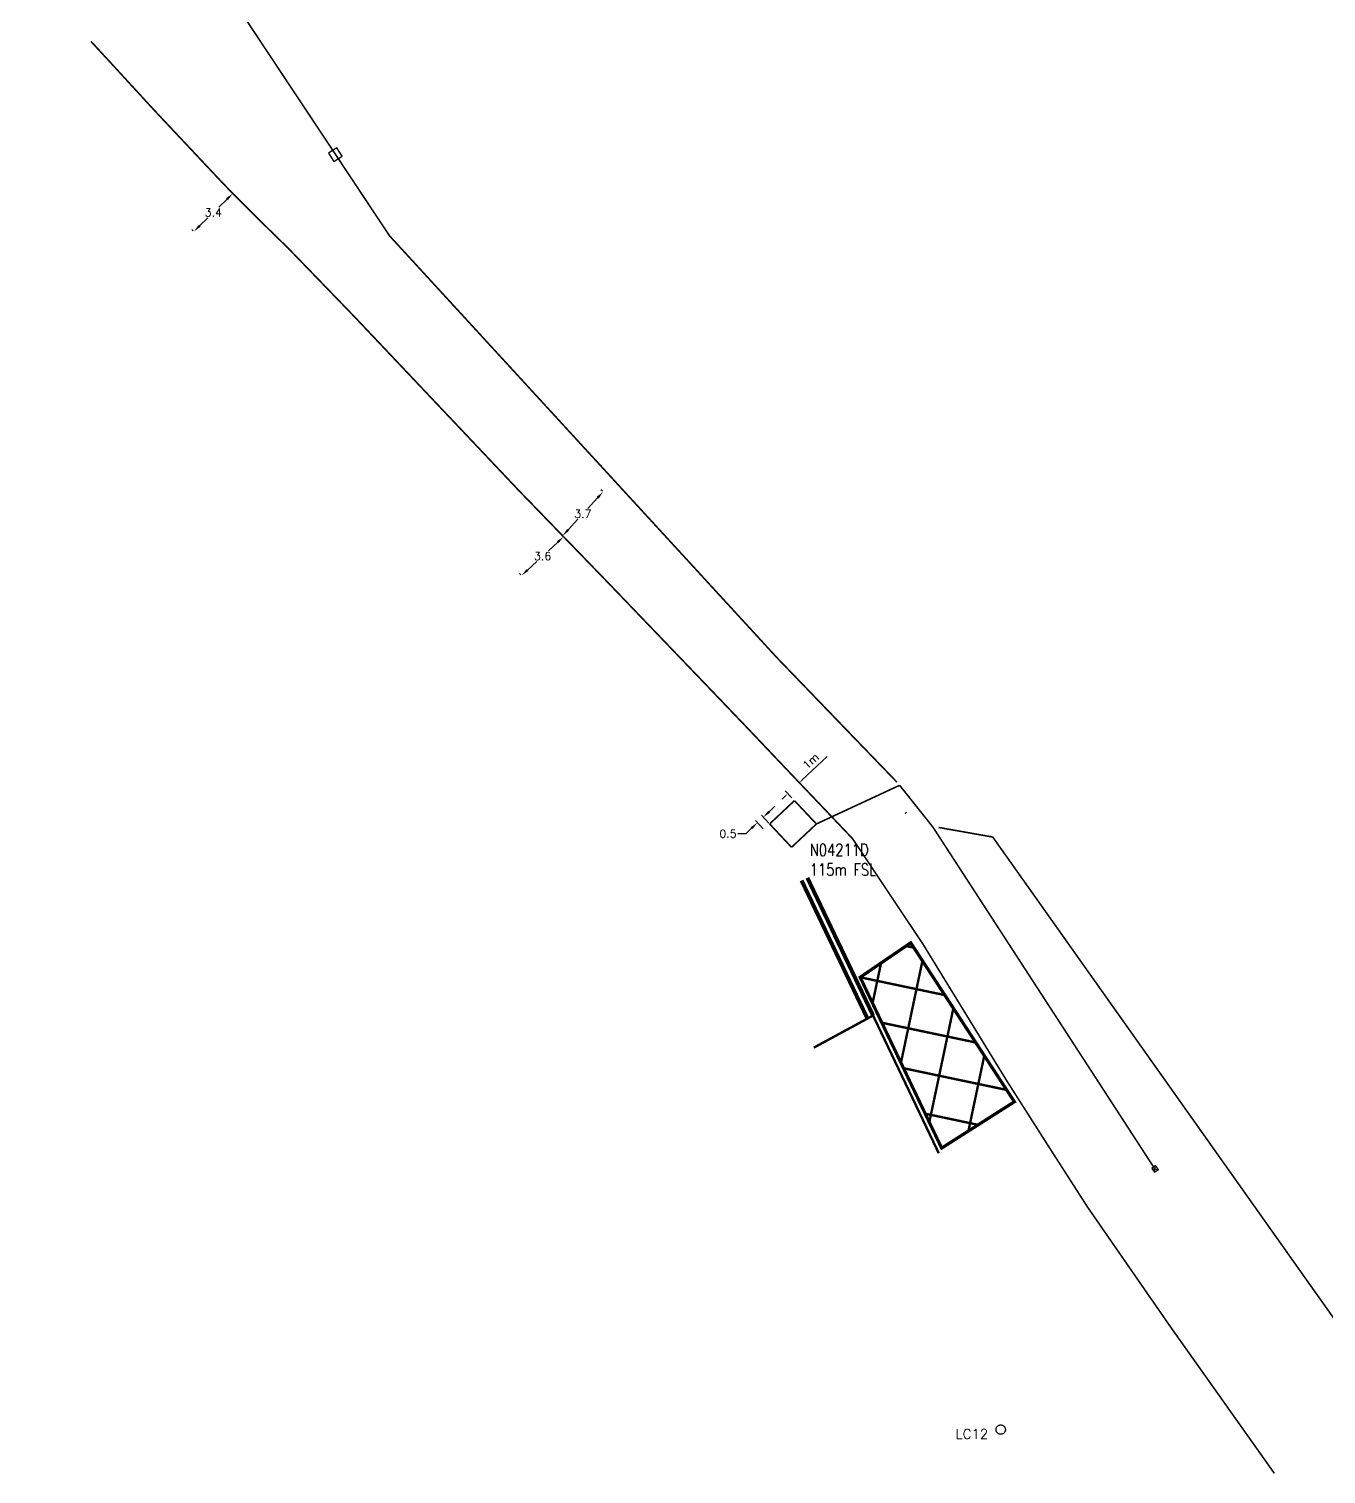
# Model space of a CAD drawing. Extents: x 375087 to 375533, y 165435 to 165818.
# Drawn here: x 375302.8 to 375383.8, y 165597.1 to 165687.4 of the extents above; entities that cross this region are included whole.
import ezdxf

# ---------------------------------------------------------------- set-up
doc = ezdxf.new("R2010")
doc.units = 0
for name, pattern in [('$0$1004', [6, 4, -2]), ('1003_Cleveland Place_Overlay$0$1003', [0.9, 0.6, -0.3]), ('1004', [6, 4, -2]), ('1043', [2, 1, 0, 1]), ('DUCT1', [2, 1, -0.5, 0, -0.5])]:
    doc.linetypes.add(name, pattern=pattern)
for name, color, linetype in [('DIMS', 20, 'CONTINUOUS'), ('DUCTS', 3, 'DUCT1'), ('LINES', 253, 'CONTINUOUS'), ('LOOPS', 1, 'CONTINUOUS'), ('SCT_LOOPS', 10, 'CONTINUOUS'), ('SIGNALS', 4, 'CONTINUOUS')]:
    doc.layers.add(name, color=color, linetype=linetype)
doc.styles.get("Standard").update_dxf_attribs({"font": 'simplex'})
doc.dimstyles.get("Standard").update_dxf_attribs({"dimtxt": 0.5, "dimasz": 0.5, "dimexe": 0.18, "dimexo": 0.0625, "dimgap": 0.09, "dimtad": 0, "dimtih": 1, "dimtoh": 1, "dimdec": 1, "dimzin": 0, "dimdsep": 46, "dimtxsty": 'Standard', "dimcen": 0.09, "dimadec": 0, "dimazin": 0, "dimtfac": 1, "dimtdec": 1, "dimtofl": 0, "dimtmove": 0, "dimatfit": 3, "dimfxl": 1, "dimtolj": 1, "dimtzin": 0, "dimarcsym": 0})

# ---------------------------------------------------------------- blocks, each defined once
blk = doc.blocks.new('*D94')
at = {"layer": 'DIMS', "color": 0, "lineweight": -2, "transparency": 16777216}
for p, q in [((375348.981, 165637.752), (375348.506, 165638.258)), ((375348.993, 165638.469), (375349.357, 165638.812)), ((375347.9, 165637.442), (375347.536, 165637.099)), ((375348.617, 165637.41), (375348.141, 165637.915)), ((375347.536, 165637.099), (375347.036, 165637.099))]:
    blk.add_line(p, q, dxfattribs=at)
at = {"layer": 'DIMS', "color": 0, "transparency": 16777216}
for points in [[(375348.936, 165638.53), (375349.05, 165638.409), (375348.629, 165638.127)], [(375347.843, 165637.503), (375347.958, 165637.381), (375348.265, 165637.784)]]:
    blk.add_solid(points, dxfattribs=at)
at = {"layer": 'DIMS', "color": 0, "transparency": 16777216, "insert": (375346.422, 165637.099), "char_height": 0.5, "attachment_point": 5}
blk.add_mtext('\\A1;0.5', dxfattribs=at)
blk = doc.blocks.new('*D142')
at = {"layer": 'LOOPS', "color": 0, "lineweight": -2, "transparency": 16777216}
for p, q in [((375315.458, 165677.131), (375315.376, 165677.215)), ((375315.144, 165676.737), (375314.637, 165676.241)), ((375313.433, 165675.065), (375313.941, 165675.561)), ((375313.032, 165674.761), (375312.95, 165674.845))]:
    blk.add_line(p, q, dxfattribs=at)
at = {"layer": 'LOOPS', "color": 0, "transparency": 16777216}
for points in [[(375315.086, 165676.796), (375315.202, 165676.677), (375315.502, 165677.086)], [(375313.375, 165675.125), (375313.491, 165675.006), (375313.075, 165674.716)]]:
    blk.add_solid(points, dxfattribs=at)
at = {"layer": 'LOOPS', "color": 0, "transparency": 16777216, "insert": (375314.289, 165675.901), "char_height": 0.5, "attachment_point": 5}
blk.add_mtext('\\A1;3.4', dxfattribs=at)
blk = doc.blocks.new('*D143')
at = {"layer": 'LOOPS', "color": 0, "lineweight": -2, "transparency": 16777216}
for p, q in [((375335.79, 165655.307), (375335.216, 165654.776)), ((375336.115, 165655.692), (375336.036, 165655.778)), ((375333.904, 165653.566), (375334.479, 165654.096)), ((375333.495, 165653.273), (375333.415, 165653.359))]:
    blk.add_line(p, q, dxfattribs=at)
at = {"layer": 'LOOPS', "color": 0, "transparency": 16777216}
for points in [[(375335.734, 165655.368), (375335.847, 165655.246), (375336.158, 165655.646)], [(375333.848, 165653.627), (375333.961, 165653.505), (375333.537, 165653.227)]]:
    blk.add_solid(points, dxfattribs=at)
at = {"layer": 'LOOPS', "color": 0, "transparency": 16777216, "insert": (375334.847, 165654.436), "char_height": 0.5, "attachment_point": 5}
blk.add_mtext('\\A1;3.6', dxfattribs=at)
blk = doc.blocks.new('*D144')
at = {"layer": 'LOOPS', "color": 0, "lineweight": -2, "transparency": 16777216}
for p, q in [((375338.286, 165658.082), (375337.675, 165657.418)), ((375338.579, 165658.492), (375338.493, 165658.572)), ((375336.438, 165656.074), (375337.049, 165656.738)), ((375336.053, 165655.749), (375335.967, 165655.828))]:
    blk.add_line(p, q, dxfattribs=at)
at = {"layer": 'LOOPS', "color": 0, "transparency": 16777216}
for points in [[(375338.225, 165658.139), (375338.348, 165658.026), (375338.625, 165658.45)], [(375336.377, 165656.131), (375336.499, 165656.018), (375336.099, 165655.706)]]:
    blk.add_solid(points, dxfattribs=at)
at = {"layer": 'LOOPS', "color": 0, "transparency": 16777216, "insert": (375337.362, 165657.078), "char_height": 0.5, "attachment_point": 5}
blk.add_mtext('\\A1;3.7', dxfattribs=at)

msp = doc.modelspace()

# ---------------------------------------------------------------- linework, layer by layer
at = {"layer": 'DIMS'}
for p, q in [((375351.063, 165640.454), (375352.618, 165641.925)), ((375351.123, 165640.026), (375350.709, 165640.464)), ((375349.978, 165639.43), (375349.797, 165639.258)), ((375350.402, 165639.346), (375349.988, 165639.784))]:
    msp.add_line(p, q, dxfattribs=at)
for points in [[(375351.034, 165640.485), (375351.091, 165640.424), (375350.881, 165640.282)], [(375349.95, 165639.46), (375350.007, 165639.4), (375350.16, 165639.602)]]:
    msp.add_solid(points, dxfattribs=at)
at = {"layer": 'DUCTS'}
for p, q in [((375372.882, 165616.187), (375373.302, 165616.127)), ((375373.062, 165615.947), (375373.122, 165616.367))]:
    msp.add_line(p, q, dxfattribs=at)
at = {"layer": 'DUCTS', "flags": 128}
for points, const_width in [([(375302.822, 165707.503), (375310.422, 165696.842), (375325.295, 165674.436), (375349.469, 165648.103), (375356.978, 165640.311)], 0.1), ([(375359.219, 165637.511), (375357.141, 165640.121)], 0.1), ([(375359.219, 165637.511), (375373.002, 165616.277)], 0.1), ([(375362.956, 165636.889), (375359.572, 165637.489)], 0.1), ([(375362.956, 165636.889), (375389.736, 165599.084)], 0.1), ([(375354.676, 165628.13), (375357.834, 165630.283)], 0.15), ([(375357.834, 165630.283), (375364.307, 165620.355)], 0.15), ([(375354.676, 165628.13), (375359.764, 165617.46)], 0.15), ([(375359.764, 165617.46), (375364.307, 165620.355)], 0.15)]:
    msp.add_lwpolyline(points, dxfattribs=dict(at, const_width=const_width))
at = {"layer": 'DUCTS'}
for points in [[(375321.819, 165679.082), (375322.34, 165679.418), (375322.004, 165679.939), (375321.483, 165679.603)], [(375372.882, 165616.187), (375373.062, 165615.947), (375373.302, 165616.127), (375373.122, 165616.367)]]:
    msp.add_lwpolyline(points, close=True, dxfattribs=at)
at = {"layer": 'LINES', "linetype": '1004', "flags": 128}
msp.add_lwpolyline([(375306.647, 165686.586, 0.1, 0.1, -0.000795), (375310.543, 165682.346, 0.1, 0.1, 0.002591), (375310.754, 165682.119, 0.1, 0.1, 0.000141), (375314.665, 165677.959, 0.1, 0.1, 0.007888), (375316.083, 165676.499, 0.1, 0.1, 0.004019), (375318.934, 165673.698, 0.1, 0.1, 0), (375323.11, 165669.377, 0.1, 0.1, 0), (375324.484, 165667.924, 0.1, 0.1, 0), (375329.575, 165662.54, 0.1, 0.1, 0), (375333.407, 165658.488, 0.1, 0.1, 0), (375338.909, 165652.804, 0.1, 0.1, 0), (375345.192, 165646.254, 0.1, 0.1, 0), (375347.549, 165643.79, 0.1, 0.1, 0), (375350.22, 165640.976, 0.1, 0.1, 0), (375354.201, 165636.79, 0.1, 0.1, 0), (375358.602, 165630.196, 0.1, 0.1, 0), (375358.602, 165630.196, 0.1, 0.1, 0), (375358.602, 165630.196, 0.1, 0.1, 0), (375363.815, 165621.69, 0.1, 0.1, 0), (375366.427, 165617.591, 0.1, 0.1, 0), (375368.889, 165613.756, 0.1, 0.1, 0), (375374.059, 165606.289, 0.1, 0.1, 0), (375375.883, 165603.716, 0.1, 0.1, 0), (375380.538, 165597.148, 0, 0, 0)], format="xyseb", dxfattribs=at)
at = {"layer": 'LINES', "color": 7, "linetype": '1003_Cleveland Place_Overlay$0$1003', "flags": 128}
for points, const_width in [([(375351.02, 165634.171), (375355.129, 165625.554)], 0.25), ([(375351.381, 165634.343), (375355.483, 165625.741)], 0.25), ([(375355.483, 165625.741), (375359.586, 165617.138)], 0.15)]:
    msp.add_lwpolyline(points, dxfattribs=dict(at, const_width=const_width))
at = {"layer": 'LINES', "color": 2, "linetype": '1043', "const_width": 0.2, "flags": 128}
msp.add_lwpolyline([(375354.676, 165628.13), (375359.764, 165617.46), (375360.022, 165617.624), (375364.307, 165620.355), (375357.834, 165630.283), (375354.676, 165628.13)], close=True, dxfattribs=at)
at = {"layer": 'LINES', "color": 2, "linetype": '1043', "flags": 128}
for points, const_width in [([(375357.539, 165630.082), (375358.033, 165629.978)], 0.15), ([(375358.566, 165629.16), (375357.224, 165622.788)], 0.15), ([(375354.676, 165628.13), (375354.676, 165628.13)], 0.2), ([(375354.676, 165628.13), (375359.964, 165627.016)], 0.15), ([(375355.982, 165629.021), (375355.452, 165626.504)], 0.15), ([(375360.497, 165626.198), (375358.996, 165619.072)], 0.15), ([(375356.031, 165625.29), (375361.895, 165624.055)], 0.15), ([(375362.428, 165623.236), (375361.436, 165618.525)], 0.15), ([(375357.385, 165622.45), (375363.826, 165621.093)], 0.15), ([(375358.74, 165619.61), (375362.045, 165618.913)], 0.15)]:
    msp.add_lwpolyline(points, dxfattribs=dict(at, const_width=const_width))
at = {"layer": 'LINES', "color": 7, "linetype": '$0$1004', "const_width": 0.15, "flags": 128}
msp.add_lwpolyline([(375355.483, 165625.741), (375351.782, 165623.733)], dxfattribs=at)
at = {"layer": 'LOOPS', "color": 3}
msp.add_line((375357.477, 165638.365), (375357.574, 165638.447), dxfattribs=at)
at = {"layer": 'SCT_LOOPS', "const_width": 0.1}
for points in [[(375351.944, 165637.707), (375357.141, 165640.121)], [(375349.024, 165637.707), (375350.574, 165639.164)], [(375350.574, 165639.164), (375351.944, 165637.707)], [(375349.024, 165637.707), (375350.394, 165636.25)], [(375350.394, 165636.25), (375351.944, 165637.707)]]:
    msp.add_lwpolyline(points, dxfattribs=at)
at = {"layer": 'SIGNALS', "linetype": '1004'}
msp.add_circle((375363.454, 165599.876), 0.293, dxfattribs=at)

# ---------------------------------------------------------------- texts
at = {"layer": 'DIMS', "insert": (375351.587, 165641.639), "char_height": 0.5, "attachment_point": 5, "rotation": 43}
msp.add_mtext('1m', dxfattribs=at)
at = {"layer": 'SCT_LOOPS', "width": 0.8}
for s, p in [('N04211D', (375351.528, 165635.71)), ('115m FSL', (375351.528, 165634.478))]:
    msp.add_text(s, height=0.75, dxfattribs=at).set_placement(p)
at = {"layer": 'SIGNALS'}
msp.add_text('LC12', height=0.6101, dxfattribs=at).set_placement((375360.634, 165599.299))

# ---------------------------------------------------------------- dimensions: what is measured, and where the dimension line sits
at = {"layer": 'DIMS'}
dim = msp.add_aligned_dim(p1=(375349.024, 165637.707), p2=(375348.66, 165637.364), distance=-0.577, dimstyle='Standard', dxfattribs=at)
dim.commit()
dim.dimension.update_dxf_attribs({"geometry": '*D94', "text_midpoint": (375346.422, 165637.099)})
at = {"layer": 'LOOPS'}
for p1, p2, picture, middle in [((375313.075, 165674.716), (375315.502, 165677.086), '*D142', (375314.289, 165675.901)), ((375336.099, 165655.706), (375338.625, 165658.45), '*D144', (375337.362, 165657.078)), ((375336.158, 165655.646), (375333.537, 165653.227), '*D143', (375334.847, 165654.436))]:
    dim = msp.add_aligned_dim(p1=p1, p2=p2, distance=0, dimstyle='Standard', override={"dimzin": 1}, dxfattribs=at)
    dim.commit()
    dim.dimension.update_dxf_attribs({"geometry": picture, "text_midpoint": middle})

doc.saveas('drawing.dxf')
